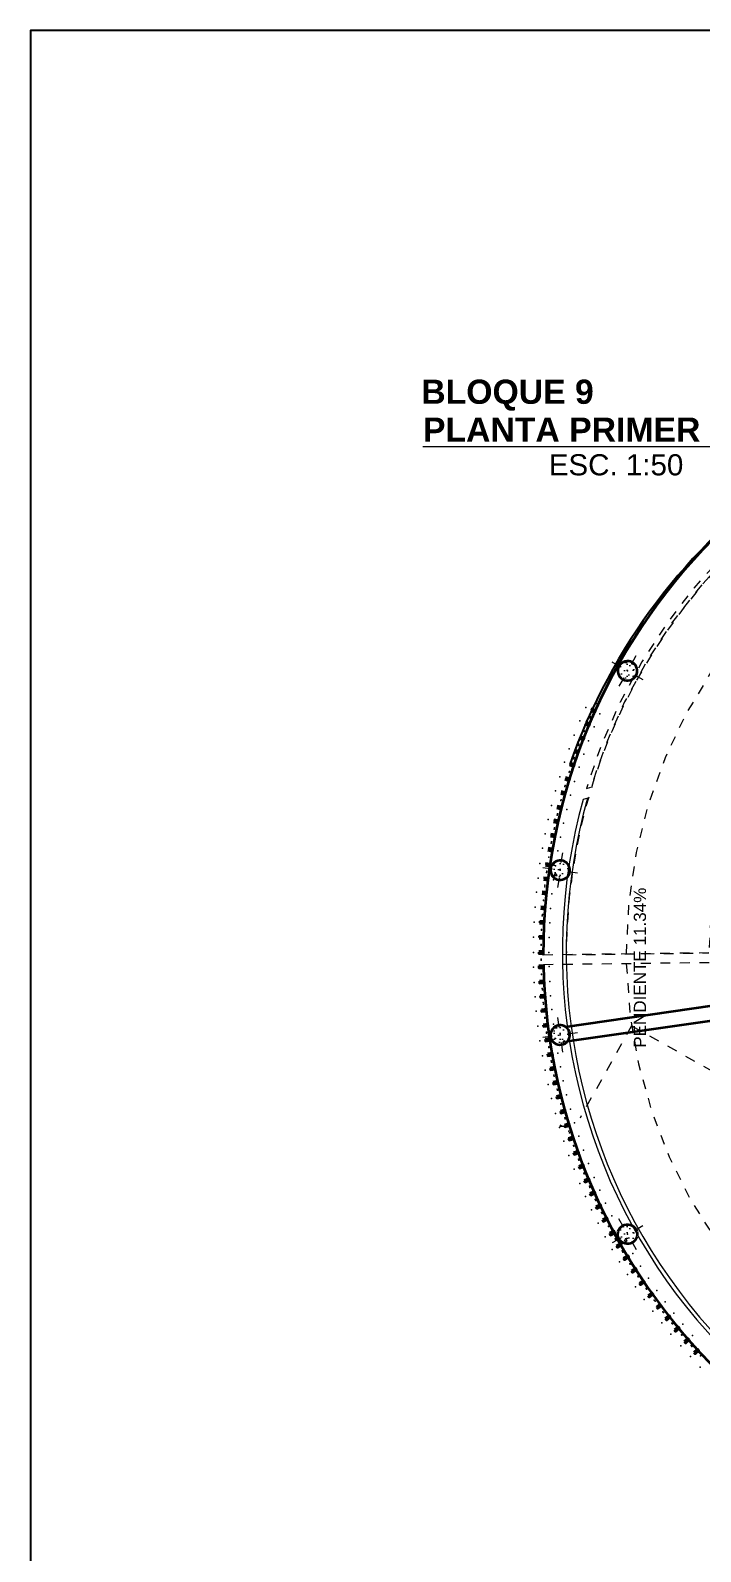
# Model space of a CAD drawing. Header units: feet. Extents: x 2 to 125, y -24 to 93.
# Drawn here: x 71.79 to 78.67, y 77.53 to 93.11 of the extents above; entities that cross this region are included whole.
import ezdxf

# ---------------------------------------------------------------- set-up
doc = ezdxf.new("R2010")
doc.units = ezdxf.units.FT
doc.header["$MEASUREMENT"] = 0
doc.linetypes.add('Dashed', pattern=[0.211667, 0.105833, -0.105833])
doc.linetypes.add('Small Dashed', pattern=[0.141111, 0.070556, -0.070556])
for name, color, linetype, lineweight in [('Annotation - Label_Pen_No__1', 7, 'Continuous', 13), ('Annotation - Text_Pen_No__1', 7, 'Continuous', 13), ('Drawing & Figure_Pen_No__122', 9, 'Continuous', 13), ('Interior - Furniture _Pen_No__21', 7, 'Continuous', 35), ('Interior - Stair & Railing_Pen_No__122', 9, 'Continuous', 13), ('RAMPA PROPUESTA 1 CERRAMIENTO_Pen_No__122', 9, 'Continuous', 13), ('Structural - Bearing_Pen_No__122', 9, 'Continuous', 13), ('Structural - Bearing_Pen_No__21', 7, 'Continuous', 35), ('Structural - Bearing_Pen_No__27', 7, 'Continuous', 35)]:
    doc.layers.add(name, color=color, linetype=linetype, lineweight=lineweight)
for name, color, linetype, lineweight, true_color in [('Annotation - Text_Pen_No__167', 7, 'Continuous', 13, 0x6a6a6a), ('RAMPA PROPUESTA 1 CERRAMIENTO_Pen_No__123', 7, 'Continuous', 0, 0xd8d8d8), ('RAMPA PROPUESTA 1 CERRAMIENTO_Pen_No__28', 7, 'Continuous', 35, 0xa80f02), ('RAMPA PROPUESTA 1 CERRAMIENTO_Pen_No__48', 7, 'Continuous', 25, 0xa80f02), ('Structural - Bearing_Pen_No__167', 7, 'Continuous', 13, 0x6a6a6a)]:
    doc.layers.add(name, color=color, linetype=linetype, lineweight=lineweight, true_color=true_color)
doc.styles.add('GENERATED_STYLE_1', font='arial.ttf')
doc.styles.add('GENERATED_STYLE_2', font='arialbd.ttf')
pattern_1 = [(0, (75.36407, 85.38942), (0, 0.311769), [0.03, -0.15]), (0, (75.45407, 85.5453), (0, 0.311769), [0.03, -0.15]), (60, (75.36407, 85.38942), (-0.27, 0.155885), [0.03, -0.15]), (60, (75.54407, 85.38942), (-0.27, 0.155885), [0.03, -0.15]), (120, (75.39407, 85.38942), (0.27, 0.155885), [0.03, -0.15]), (120, (75.57407, 85.38942), (0.27, 0.155885), [0.03, -0.15]), (0, (75.36407, 85.41942), (0, 0.06), [0, -0.06, 0, -0.09]), (45, (75.39407, 85.41942), (-0.0424264, 0.0424264), [0, -0.045, 0, -0.075])]

msp = doc.modelspace()

# ---------------------------------------------------------------- hatches: boundary and pattern name
at = {"layer": 'Annotation - Label_Pen_No__1', "linetype": 'Continuous', "lineweight": 13}
msp.add_hatch(color=7, dxfattribs=at).paths.add_polyline_path([(77.275, 81.88), (77.224, 81.907), (77.217, 81.878)])
at = {"layer": 'RAMPA PROPUESTA 1 CERRAMIENTO_Pen_No__122', "linetype": 'Continuous', "lineweight": 13}
h = msp.add_hatch(dxfattribs=at)
h.set_pattern_fill('STRUCTURAL_CONCRETE', color=9, style=0, pattern_type=2)
h.set_pattern_definition(pattern_1)
h.paths.add_polyline_path([(77.273, 85.441), (77.319, 85.427), (77.324, 85.446), (77.279, 85.46, 0.000823)])
at = {"layer": 'RAMPA PROPUESTA 1 CERRAMIENTO_Pen_No__48', "linetype": 'Continuous', "lineweight": 25, "true_color": 0xa80f02}
h = msp.add_hatch(dxfattribs=at)
h.set_pattern_fill('STRUCTURAL_CONCRETE', color=14, style=0, pattern_type=2)
h.set_pattern_definition(pattern_1)
h.paths.add_polyline_path([(77.536, 86.145), (77.58, 86.125), (77.588, 86.143), (77.545, 86.163, 0.000823)])
h = msp.add_hatch(dxfattribs=at)
h.set_pattern_fill('STRUCTURAL_CONCRETE', color=14, style=0, pattern_type=2)
h.set_pattern_definition(pattern_1)
h.paths.add_polyline_path([(77.419, 85.863), (77.463, 85.845), (77.471, 85.864), (77.426, 85.881, 0.000823)])
h = msp.add_hatch(dxfattribs=at)
h.set_pattern_fill('STRUCTURAL_CONCRETE', color=14, style=0, pattern_type=2)
h.set_pattern_definition(pattern_1)
h.paths.add_polyline_path([(77.477, 86.009), (77.522, 85.99), (77.529, 86.008), (77.485, 86.027, 0.000823)])
h = msp.add_hatch(dxfattribs=at)
h.set_pattern_fill('STRUCTURAL_CONCRETE', color=14, style=0, pattern_type=2)
h.set_pattern_definition(pattern_1)
h.paths.add_polyline_path([(77.126, 84.86), (77.173, 84.851), (77.177, 84.871), (77.13, 84.88, 0.000823)])
h = msp.add_hatch(dxfattribs=at)
h.set_pattern_fill('STRUCTURAL_CONCRETE', color=14, style=0, pattern_type=2)
h.set_pattern_definition(pattern_1)
h.paths.add_polyline_path([(77.074, 84.56), (77.121, 84.552), (77.124, 84.572), (77.077, 84.579, 0.000823)])
h = msp.add_hatch(dxfattribs=at)
h.set_pattern_fill('STRUCTURAL_CONCRETE', color=14, style=0, pattern_type=2)
h.set_pattern_definition(pattern_1)
h.paths.add_polyline_path([(77.038, 84.27), (77.086, 84.265), (77.088, 84.285), (77.04, 84.29, 0.000823)])
h = msp.add_hatch(dxfattribs=at)
h.set_pattern_fill('STRUCTURAL_CONCRETE', color=14, style=0, pattern_type=2)
h.set_pattern_definition(pattern_1)
h.paths.add_polyline_path([(77.013, 83.966), (77.015, 83.966, -0.000823), (77.016, 83.986), (77.014, 83.986)])
h = msp.add_hatch(dxfattribs=at)
h.set_pattern_fill('STRUCTURAL_CONCRETE', color=14, style=0, pattern_type=2)
h.set_pattern_definition(pattern_1)
h.paths.add_polyline_path([(77.008, 83.812), (77.009, 83.812, -0.000823), (77.01, 83.832), (77.008, 83.832)])
h = msp.add_hatch(dxfattribs=at)
h.set_pattern_fill('STRUCTURAL_CONCRETE', color=14, style=0, pattern_type=2)
h.set_pattern_definition(pattern_1)
h.paths.add_polyline_path([(77.01, 83.832, 0.000823), (77.009, 83.812), (77.058, 83.811), (77.058, 83.831)])
h = msp.add_hatch(dxfattribs=at)
h.set_pattern_fill('STRUCTURAL_CONCRETE', color=14, style=0, pattern_type=2)
h.set_pattern_definition(pattern_1)
h.paths.add_polyline_path([(77.008, 83.669), (77.006, 83.669), (77.006, 83.658), (77.056, 83.658), (77.056, 83.678), (77.008, 83.678, 0.000359)])
h = msp.add_hatch(dxfattribs=at)
h.set_pattern_fill('STRUCTURAL_CONCRETE', color=14, style=0, pattern_type=2)
h.set_pattern_definition(pattern_1)
h.paths.add_polyline_path([(77.008, 83.529), (77.008, 83.509), (77.058, 83.511), (77.058, 83.531)])
h = msp.add_hatch(dxfattribs=at)
h.set_pattern_fill('STRUCTURAL_CONCRETE', color=14, style=0, pattern_type=2)
h.set_pattern_definition(pattern_1)
h.paths.add_polyline_path([(77.034, 83.081), (77.036, 83.061), (77.086, 83.066), (77.084, 83.086)])
h = msp.add_hatch(dxfattribs=at)
h.set_pattern_fill('STRUCTURAL_CONCRETE', color=14, style=0, pattern_type=2)
h.set_pattern_definition(pattern_1)
h.paths.add_polyline_path([(77.071, 82.779), (77.074, 82.759), (77.124, 82.767), (77.121, 82.786)])
h = msp.add_hatch(dxfattribs=at)
h.set_pattern_fill('STRUCTURAL_CONCRETE', color=14, style=0, pattern_type=2)
h.set_pattern_definition(pattern_1)
h.paths.add_polyline_path([(77.123, 82.483), (77.127, 82.463), (77.176, 82.473), (77.172, 82.493)])
h = msp.add_hatch(dxfattribs=at)
h.set_pattern_fill('STRUCTURAL_CONCRETE', color=14, style=0, pattern_type=2)
h.set_pattern_definition(pattern_1)
h.paths.add_polyline_path([(77.269, 81.899), (77.275, 81.88), (77.323, 81.895), (77.317, 81.914)])
h = msp.add_hatch(dxfattribs=at)
h.set_pattern_fill('STRUCTURAL_CONCRETE', color=14, style=0, pattern_type=2)
h.set_pattern_definition(pattern_1)
h.paths.add_polyline_path([(77.313, 81.762), (77.319, 81.743), (77.367, 81.758), (77.36, 81.777)])
h = msp.add_hatch(dxfattribs=at)
h.set_pattern_fill('STRUCTURAL_CONCRETE', color=14, style=0, pattern_type=2)
h.set_pattern_definition(pattern_1)
h.paths.add_polyline_path([(77.416, 81.475), (77.423, 81.456), (77.47, 81.475), (77.462, 81.493)])
h = msp.add_hatch(dxfattribs=at)
h.set_pattern_fill('STRUCTURAL_CONCRETE', color=14, style=0, pattern_type=2)
h.set_pattern_definition(pattern_1)
h.paths.add_polyline_path([(77.473, 81.332), (77.481, 81.313), (77.527, 81.333), (77.519, 81.351)])
h = msp.add_hatch(dxfattribs=at)
h.set_pattern_fill('STRUCTURAL_CONCRETE', color=14, style=0, pattern_type=2)
h.set_pattern_definition(pattern_1)
h.paths.add_polyline_path([(77.659, 80.929), (77.668, 80.911), (77.712, 80.934), (77.703, 80.952)])
h = msp.add_hatch(dxfattribs=at)
h.set_pattern_fill('STRUCTURAL_CONCRETE', color=14, style=0, pattern_type=2)
h.set_pattern_definition(pattern_1)
h.paths.add_polyline_path([(77.731, 80.79), (77.741, 80.772), (77.785, 80.796), (77.775, 80.814)])
h = msp.add_hatch(dxfattribs=at)
h.set_pattern_fill('STRUCTURAL_CONCRETE', color=14, style=0, pattern_type=2)
h.set_pattern_definition(pattern_1)
h.paths.add_polyline_path([(77.876, 80.536), (77.886, 80.519), (77.929, 80.545), (77.919, 80.562)])
h = msp.add_hatch(dxfattribs=at)
h.set_pattern_fill('STRUCTURAL_CONCRETE', color=14, style=0, pattern_type=2)
h.set_pattern_definition(pattern_1)
h.paths.add_polyline_path([(78.039, 80.279), (78.051, 80.263), (78.092, 80.291), (78.081, 80.307)])
h = msp.add_hatch(dxfattribs=at)
h.set_pattern_fill('STRUCTURAL_CONCRETE', color=14, style=0, pattern_type=2)
h.set_pattern_definition(pattern_1)
h.paths.add_polyline_path([(78.213, 80.034), (78.225, 80.018), (78.265, 80.048), (78.253, 80.064)])
h = msp.add_hatch(dxfattribs=at)
h.set_pattern_fill('STRUCTURAL_CONCRETE', color=14, style=0, pattern_type=2)
h.set_pattern_definition(pattern_1)
h.paths.add_polyline_path([(78.304, 79.916), (78.316, 79.9), (78.355, 79.931), (78.343, 79.947)])
at = {"layer": 'Structural - Bearing_Pen_No__122', "linetype": 'Continuous', "lineweight": 13}
h = msp.add_hatch(dxfattribs=at)
h.set_pattern_fill('STRUCTURAL_CONCRETE', color=9, style=0, pattern_type=2)
h.set_pattern_definition(pattern_1)
h.paths.add_polyline_path([(77.868, 86.465, 0.414214), (78.004, 86.503, 0.414214), (77.966, 86.639, 0.414214), (77.83, 86.601, 0.414214)])
h = msp.add_hatch(dxfattribs=at)
h.set_pattern_fill('STRUCTURAL_CONCRETE', color=9, style=0, pattern_type=2)
h.set_pattern_definition(pattern_1)
h.paths.add_polyline_path([(77.212, 84.411, 0.414214), (77.325, 84.496, 0.414214), (77.24, 84.609, 0.414214), (77.127, 84.524, 0.414214)])
h = msp.add_hatch(dxfattribs=at)
h.set_pattern_fill('STRUCTURAL_CONCRETE', color=9, style=0, pattern_type=2)
h.set_pattern_definition(pattern_1)
h.paths.add_polyline_path([(77.24, 82.723, 0.414214), (77.325, 82.836, 0.414214), (77.212, 82.921, 0.414214), (77.127, 82.808, 0.414214)])
h = msp.add_hatch(dxfattribs=at)
h.set_pattern_fill('STRUCTURAL_CONCRETE', color=9, style=0, pattern_type=2)
h.set_pattern_definition(pattern_1)
h.paths.add_polyline_path([(77.868, 80.867, 0.414214), (77.83, 80.731, 0.414214), (77.966, 80.693, 0.414214), (78.004, 80.829, 0.414214)])

# ---------------------------------------------------------------- linework, layer by layer
msp.add_lwpolyline([(71.793, 62.614), (114.793, 62.614), (114.793, 93.114), (71.793, 93.114)], close=True)
msp.add_lwpolyline([(71.793, 62.614), (114.793, 62.614), (114.793, 93.114), (71.793, 93.114)], close=True)
msp.add_lwpolyline([(88.775, 87.736), (88.776, 89.691), (83.042, 89.691, 0.315235), (77.324, 85.594, 1.384326)], format="xyb")
at = {"layer": 'Drawing & Figure_Pen_No__122', "color": 9, "linetype": 'Dashed', "lineweight": 13}
for q in [(77.43, 81.97), (78.951, 82.361)]:
    msp.add_line((77.958, 82.916), q, dxfattribs=at)
at = {"layer": 'Interior - Furniture _Pen_No__21', "color": 7, "linetype": 'Continuous', "lineweight": 35}
for start, end in [(90.5272, 180.2403), (181.1905, 269.9996)]:
    msp.add_arc((83.083, 83.666), 6.03, start, end, dxfattribs=at)
at = {"layer": 'Interior - Stair & Railing_Pen_No__122', "color": 9, "linetype": 'Small Dashed', "lineweight": 13}
for p, q in [((77.495, 85.347), (77.541, 85.359)), ((77.495, 85.347), (77.541, 85.359)), ((77.495, 85.347), (77.541, 85.359)), ((77.495, 85.347), (77.541, 85.359)), ((78.752, 83.662), (77.052, 83.641)), ((78.754, 83.562), (77.054, 83.541))]:
    msp.add_line(p, q, dxfattribs=at)
at = {"layer": 'Interior - Stair & Railing_Pen_No__122', "color": 9, "linetype": 'Continuous', "lineweight": 13}
msp.add_line((77.508, 85.247), (77.463, 85.235), dxfattribs=at)
msp.add_line((77.508, 85.247), (77.463, 85.235), dxfattribs=at)
msp.add_line((77.508, 85.247), (77.463, 85.235), dxfattribs=at)
msp.add_line((77.508, 85.247), (77.463, 85.235), dxfattribs=at)
at = {"layer": 'Interior - Stair & Railing_Pen_No__122', "color": 9, "linetype": 'Small Dashed', "lineweight": 13}
msp.add_lwpolyline([(88.764, 87.991), (88.771, 89.468), (88.734, 89.501), (83.382, 89.498, 0.425634), (77.289, 83.644), (78.752, 83.662, -0.410799), (83.042, 87.991), (87.278, 87.991), (87.278, 87.886), (87.875, 87.886)], format="xyb", dxfattribs=at)
for centre, radius, start, end in [((83.08, 83.67), 5.832, 90.1289, 163.2861), ((83.08, 83.67), 5.832, 90.1289, 163.2861), ((83.08, 83.67), 5.832, 90.1289, 163.2861), ((83.08, 83.67), 5.832, 90.1289, 163.2861), ((83.08, 83.67), 5.792, 90.0061, 163.044), ((83.08, 83.67), 5.792, 90.0061, 163.044), ((83.08, 83.67), 5.792, 90.0061, 163.044), ((83.08, 83.67), 5.792, 90.0061, 163.044), ((83.083, 83.666), 5.18, 90.5272, 180.1623), ((83.083, 83.666), 5.18, 181.2684, 269.9996)]:
    msp.add_arc(centre, radius, start, end, dxfattribs=at)
at = {"layer": 'Interior - Stair & Railing_Pen_No__122', "color": 9, "linetype": 'Continuous', "lineweight": 13}
for radius, start, end in [(5.832, 164.4306, 269.4003), (5.832, 164.4306, 269.4003), (5.832, 164.4306, 269.4003), (5.832, 164.4306, 269.4003), (5.792, 164.1993, 269.5227), (5.792, 164.1993, 269.5227), (5.792, 164.1993, 269.5227), (5.792, 164.1993, 269.5227)]:
    msp.add_arc((83.08, 83.67), radius, start, end, dxfattribs=at)
at = {"layer": 'RAMPA PROPUESTA 1 CERRAMIENTO_Pen_No__123', "color": 254, "linetype": 'Continuous', "lineweight": 0, "true_color": 0xd8d8d8}
for p in [(77.594, 86.218), (77.429, 86.04), (77.488, 86.177), (77.529, 86.072), (77.533, 86.083), (77.561, 86.145), (77.634, 86.112), (77.369, 85.893), (77.472, 85.935), (77.473, 85.938), (77.502, 86.009), (77.576, 85.978), (77.317, 85.753), (77.392, 85.726), (77.415, 85.789), (77.419, 85.801), (77.444, 85.864), (77.518, 85.835), (77.269, 85.616), (77.345, 85.59), (77.365, 85.651), (77.37, 85.666), (77.421, 85.565), (77.467, 85.699), (77.221, 85.467), (77.298, 85.444), (77.319, 85.514), (77.321, 85.52), (77.374, 85.42), (77.179, 85.322), (77.256, 85.301), (77.274, 85.367), (77.277, 85.378), (77.333, 85.279), (77.138, 85.172), (77.216, 85.152), (77.234, 85.224), (77.236, 85.23), (77.294, 85.133), (77.104, 85.028), (77.167, 84.944), (77.182, 85.01), (77.196, 85.075), (77.2, 85.088), (77.26, 84.993), (77.072, 84.882), (77.135, 84.787), (77.137, 84.799), (77.151, 84.866), (77.164, 84.932), (77.229, 84.85), (77.045, 84.734), (77.109, 84.642), (77.11, 84.645), (77.123, 84.72), (77.202, 84.707), (77.019, 84.578), (77.086, 84.487), (77.088, 84.5), (77.098, 84.566), (77.177, 84.554), (76.999, 84.43), (77.068, 84.341), (77.07, 84.357), (77.078, 84.42), (77.157, 84.41), (76.982, 84.285), (77.054, 84.204), (77.054, 84.198), (77.062, 84.277), (77.141, 84.269), (76.968, 84.13), (77.042, 84.044), (77.043, 84.055), (77.048, 84.124), (77.128, 84.118), (76.959, 83.979), (77.035, 83.902), (77.035, 83.895), (77.039, 83.975), (77.119, 83.971), (76.953, 83.824), (77.031, 83.748), (77.031, 83.742), (77.033, 83.822), (77.113, 83.82), (76.951, 83.668), (77.031, 83.668), (77.031, 83.6), (77.031, 83.588), (77.111, 83.668), (76.953, 83.518), (77.033, 83.52), (77.035, 83.444), (77.035, 83.44), (77.113, 83.522), (76.959, 83.36), (77.039, 83.364), (77.042, 83.297), (77.043, 83.284), (77.119, 83.368), (76.968, 83.211), (77.048, 83.217), (77.052, 83.153), (77.054, 83.137), (77.06, 83.074), (77.128, 83.223), (77.14, 83.082), (76.981, 83.066), (77.067, 83), (77.068, 82.994), (77.077, 82.921), (77.157, 82.931), (76.998, 82.911), (77.019, 82.761), (77.086, 82.852), (77.087, 82.841), (77.098, 82.773), (77.177, 82.785), (77.044, 82.607), (77.108, 82.7), (77.11, 82.694), (77.122, 82.621), (77.201, 82.635), (77.071, 82.462), (77.133, 82.556), (77.136, 82.542), (77.149, 82.478), (77.228, 82.494), (77.102, 82.315), (77.162, 82.411), (77.165, 82.399), (77.18, 82.333), (77.258, 82.351), (77.137, 82.17), (77.195, 82.267), (77.198, 82.255), (77.215, 82.189), (77.292, 82.209), (77.178, 82.016), (77.233, 82.115), (77.234, 82.112), (77.255, 82.038), (77.332, 82.06), (77.22, 81.873), (77.273, 81.973), (77.276, 81.961), (77.296, 81.897), (77.315, 81.836), (77.373, 81.92), (77.264, 81.735), (77.32, 81.82), (77.34, 81.76), (77.363, 81.69), (77.365, 81.684), (77.416, 81.785), (77.315, 81.587), (77.39, 81.614), (77.414, 81.549), (77.418, 81.539), (77.466, 81.642), (77.368, 81.446), (77.443, 81.475), (77.469, 81.406), (77.472, 81.4), (77.517, 81.504), (77.574, 81.363), (77.426, 81.301), (77.5, 81.332), (77.525, 81.271), (77.531, 81.259), (77.631, 81.231), (77.485, 81.166), (77.558, 81.198), (77.586, 81.136), (77.591, 81.125), (77.62, 81.064), (77.692, 81.099), (77.548, 81.03), (77.614, 80.895), (77.649, 81.003), (77.655, 80.992), (77.685, 80.931), (77.757, 80.968), (77.688, 80.755), (77.72, 80.863), (77.722, 80.86), (77.758, 80.793), (77.79, 80.734), (77.828, 80.831), (77.76, 80.624), (77.796, 80.723), (77.83, 80.664), (77.861, 80.609), (77.869, 80.595), (77.899, 80.704), (77.971, 80.582), (77.834, 80.499), (77.902, 80.54), (77.941, 80.477), (77.944, 80.472), (78.051, 80.453), (77.916, 80.366), (77.984, 80.41), (78.021, 80.351), (78.027, 80.342), (78.066, 80.285), (78.132, 80.33), (77.999, 80.24), (78.088, 80.112), (78.107, 80.224), (78.11, 80.219), (78.153, 80.159), (78.218, 80.205), (78.175, 79.993), (78.191, 80.105), (78.2, 80.094), (78.239, 80.041), (78.28, 79.986), (78.287, 79.977), (78.303, 80.089), (78.392, 79.973), (78.267, 79.874), (78.329, 79.924), (78.371, 79.87), (78.379, 79.861), (78.422, 79.809), (78.484, 79.86), (78.361, 79.757), (78.471, 79.75), (78.473, 79.747), (78.524, 79.689), (78.584, 79.742), (78.464, 79.637), (78.563, 79.526), (78.568, 79.639), (78.576, 79.629), (78.622, 79.58), (78.665, 79.533), (78.663, 79.419)]:
    msp.add_point(p, dxfattribs=at)
at = {"layer": 'RAMPA PROPUESTA 1 CERRAMIENTO_Pen_No__28', "color": 14, "linetype": 'Continuous', "lineweight": 35, "true_color": 0xa80f02}
for points in [[(77.536, 86.145), (77.58, 86.125), (77.588, 86.143), (77.545, 86.163)], [(77.419, 85.863), (77.463, 85.845), (77.471, 85.864), (77.426, 85.881)], [(77.477, 86.009), (77.522, 85.99), (77.529, 86.008), (77.485, 86.027)], [(77.367, 85.724), (77.412, 85.708), (77.419, 85.727), (77.374, 85.743)], [(77.32, 85.588), (77.365, 85.573), (77.372, 85.592), (77.326, 85.607)], [(77.273, 85.441), (77.319, 85.427), (77.324, 85.446), (77.279, 85.46)], [(77.231, 85.297), (77.277, 85.284), (77.282, 85.304), (77.236, 85.316)], [(77.191, 85.148), (77.238, 85.136), (77.243, 85.156), (77.196, 85.167)], [(77.157, 85.006), (77.204, 84.995), (77.208, 85.015), (77.162, 85.025)], [(77.126, 84.86), (77.173, 84.851), (77.177, 84.871), (77.13, 84.88)], [(77.099, 84.715), (77.146, 84.706), (77.15, 84.726), (77.102, 84.734)], [(77.074, 84.56), (77.121, 84.552), (77.124, 84.572), (77.077, 84.579)], [(77.054, 84.413), (77.102, 84.407), (77.104, 84.427), (77.056, 84.433)], [(77.038, 84.27), (77.086, 84.265), (77.088, 84.285), (77.04, 84.29)], [(77.024, 84.116), (77.072, 84.112), (77.074, 84.132), (77.026, 84.136)], [(77.015, 83.966), (77.063, 83.964), (77.064, 83.984), (77.016, 83.986)], [(77.009, 83.812), (77.058, 83.811), (77.058, 83.831), (77.01, 83.832)], [(77.006, 83.669), (77.006, 83.658), (77.056, 83.658), (77.056, 83.678), (77.008, 83.678)]]:
    msp.add_lwpolyline(points, dxfattribs=at)
for points in [[(77.008, 83.529), (77.008, 83.509), (77.058, 83.511), (77.058, 83.531)], [(77.013, 83.372), (77.014, 83.352), (77.064, 83.355), (77.063, 83.375)], [(77.022, 83.225), (77.024, 83.205), (77.074, 83.209), (77.072, 83.229)], [(77.034, 83.081), (77.036, 83.061), (77.086, 83.066), (77.084, 83.086)], [(77.051, 82.927), (77.054, 82.908), (77.103, 82.914), (77.101, 82.934)], [(77.071, 82.779), (77.074, 82.759), (77.124, 82.767), (77.121, 82.786)], [(77.096, 82.627), (77.099, 82.607), (77.149, 82.616), (77.145, 82.635)], [(77.123, 82.483), (77.127, 82.463), (77.176, 82.473), (77.172, 82.493)], [(77.154, 82.337), (77.158, 82.318), (77.207, 82.329), (77.202, 82.348)], [(77.188, 82.193), (77.193, 82.173), (77.241, 82.186), (77.236, 82.205)], [(77.228, 82.041), (77.233, 82.022), (77.282, 82.035), (77.276, 82.054)], [(77.269, 81.899), (77.275, 81.88), (77.323, 81.895), (77.317, 81.914)], [(77.313, 81.762), (77.319, 81.743), (77.367, 81.758), (77.36, 81.777)], [(77.363, 81.615), (77.37, 81.597), (77.417, 81.614), (77.41, 81.632)], [(77.416, 81.475), (77.423, 81.456), (77.47, 81.475), (77.462, 81.493)], [(77.473, 81.332), (77.481, 81.313), (77.527, 81.333), (77.519, 81.351)], [(77.531, 81.197), (77.539, 81.179), (77.585, 81.2), (77.577, 81.218)], [(77.593, 81.062), (77.602, 81.044), (77.647, 81.066), (77.638, 81.084)], [(77.659, 80.929), (77.668, 80.911), (77.712, 80.934), (77.703, 80.952)], [(77.731, 80.79), (77.741, 80.772), (77.785, 80.796), (77.775, 80.814)], [(77.803, 80.66), (77.813, 80.643), (77.856, 80.668), (77.846, 80.685)], [(77.876, 80.536), (77.886, 80.519), (77.929, 80.545), (77.919, 80.562)], [(77.957, 80.404), (77.968, 80.388), (78.01, 80.415), (77.999, 80.431)], [(78.039, 80.279), (78.051, 80.263), (78.092, 80.291), (78.081, 80.307)], [(78.127, 80.152), (78.139, 80.136), (78.179, 80.165), (78.168, 80.181)], [(78.213, 80.034), (78.225, 80.018), (78.265, 80.048), (78.253, 80.064)], [(78.304, 79.916), (78.316, 79.9), (78.355, 79.931), (78.343, 79.947)], [(78.397, 79.8), (78.41, 79.785), (78.448, 79.817), (78.435, 79.832)], [(78.498, 79.68), (78.512, 79.665), (78.549, 79.698), (78.536, 79.713)], [(78.597, 79.57), (78.61, 79.555), (78.647, 79.589), (78.634, 79.604)]]:
    msp.add_lwpolyline(points, close=True, dxfattribs=at)
at = {"layer": 'Structural - Bearing_Pen_No__167', "color": 251, "linetype": 'Continuous', "lineweight": 13, "true_color": 0x6a6a6a}
for p, q in [((77.956, 86.622), (78.005, 86.709)), ((77.847, 86.591), (77.76, 86.64)), ((77.987, 86.513), (78.074, 86.464)), ((77.878, 86.482), (77.829, 86.395)), ((77.237, 84.589), (77.252, 84.688)), ((77.147, 84.521), (77.048, 84.535)), ((77.305, 84.498), (77.404, 84.484)), ((77.215, 84.431), (77.2, 84.332)), ((77.215, 82.902), (77.201, 83.001)), ((77.147, 82.811), (77.048, 82.797)), ((77.305, 82.834), (77.404, 82.848)), ((77.237, 82.743), (77.251, 82.644)), ((77.878, 80.85), (77.829, 80.937)), ((77.847, 80.741), (77.76, 80.692)), ((77.987, 80.819), (78.074, 80.868)), ((77.956, 80.71), (78.005, 80.623))]:
    msp.add_line(p, q, dxfattribs=at)
for p in [(77.917, 86.552), (77.226, 84.51), (77.226, 82.822), (77.917, 80.78)]:
    msp.add_point(p, dxfattribs=at)
at = {"layer": 'Structural - Bearing_Pen_No__21', "color": 7, "linetype": 'Continuous', "lineweight": 35}
for points in [[(77.868, 86.465, 0.414214), (78.004, 86.503, 0.414214), (77.966, 86.639, 0.414214), (77.83, 86.601, 0.414214)], [(77.212, 84.411, 0.414214), (77.325, 84.496, 0.414214), (77.24, 84.609, 0.414214), (77.127, 84.524, 0.414214)], [(77.24, 82.723, 0.414214), (77.325, 82.836, 0.414214), (77.212, 82.921, 0.414214), (77.127, 82.808, 0.414214)], [(77.868, 80.867, -0.414214), (78.004, 80.829, -0.414214), (77.966, 80.693, -0.414214), (77.83, 80.731, -0.414214)]]:
    msp.add_lwpolyline(points, format="xyb", close=True, dxfattribs=at)
at = {"layer": 'Structural - Bearing_Pen_No__27', "color": 7, "linetype": 'Continuous', "lineweight": 35}
for p, q in [((77.281, 82.906), (78.789, 83.123)), ((77.302, 82.758), (78.808, 82.975))]:
    msp.add_line(p, q, dxfattribs=at)

# ---------------------------------------------------------------- texts
at = {"layer": 'Annotation - Text_Pen_No__1', "color": 7, "linetype": 'Continuous', "lineweight": 13, "char_height": 0.24776, "attachment_point": 2, "line_spacing_factor": 0.910624, "style": 'GENERATED_STYLE_2'}
for s, insert in [('\\A1;BLOQUE 9', (76.686, 89.536)), ('\\A1;{\\LPLANTA PRIMER NIVEL\\P\\fArial|b0|i0|c0|p34;\\H0.875x;\\lESC. 1:50}', (77.799, 89.148))]:
    msp.add_mtext(s, dxfattribs=dict(at, insert=insert))
at = {"layer": 'Annotation - Text_Pen_No__167', "color": 251, "linetype": 'Continuous', "lineweight": 13, "true_color": 0x6a6a6a, "insert": (77.981, 83.511), "char_height": 0.125, "attachment_point": 2, "rotation": 90, "style": 'GENERATED_STYLE_1'}
msp.add_mtext('\\A1;PENDIENTE 11.34%', dxfattribs=at)

doc.saveas('drawing.dxf')
